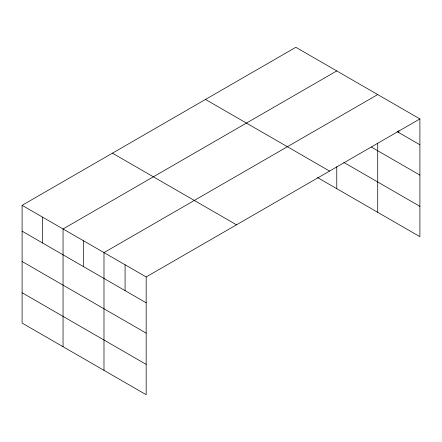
<?xml version="1.0" encoding="UTF-8"?>
<svg xmlns="http://www.w3.org/2000/svg" width="442" height="442" viewBox="0 0 442 442"><rect width="100%" height="100%" fill="white"/><g stroke="black" fill="none" stroke-linecap="round" stroke-linejoin="round"><path stroke-width="0.66" d="M419.9 118.926L295.831 47.294L22.1 205.326L22.1 323.074L146.169 394.706L146.169 276.957L419.9 118.926L419.9 236.674L317.472 177.535M377.717 143.158L377.717 212.32M336.771 70.93L63.046 228.967L63.046 346.716M377.717 94.571L103.986 252.603L103.986 370.352M397.049 131.572L419.9 144.766M371.28 147.026L419.9 175.093M343.793 162.402L419.9 206.342M205.497 99.444L329.572 171.076M112.428 153.175L236.503 224.807M22.1 205.326L146.169 276.957M22.1 231.166L146.169 302.798M22.1 261.498L146.169 333.13M22.1 292.748L146.169 364.379M398.806 130.545L398.806 132.583M336.771 166.623L336.771 188.679M125.08 264.78L125.08 290.621M83.516 240.785L83.516 266.625M42.57 217.149L42.57 242.984"/></g></svg>
